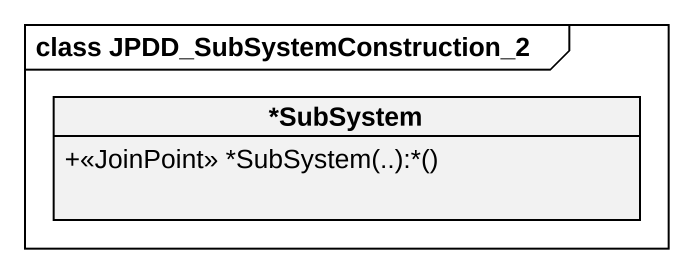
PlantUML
@startuml
mainframe class JPDD_SubSystemConstruction_2
hide circle
hide empty members
skinparam classAttributeIconSize 0
class "*SubSystem" as SubSystem {
  +<<JoinPoint>> *SubSystem(..):*()
}
@enduml
